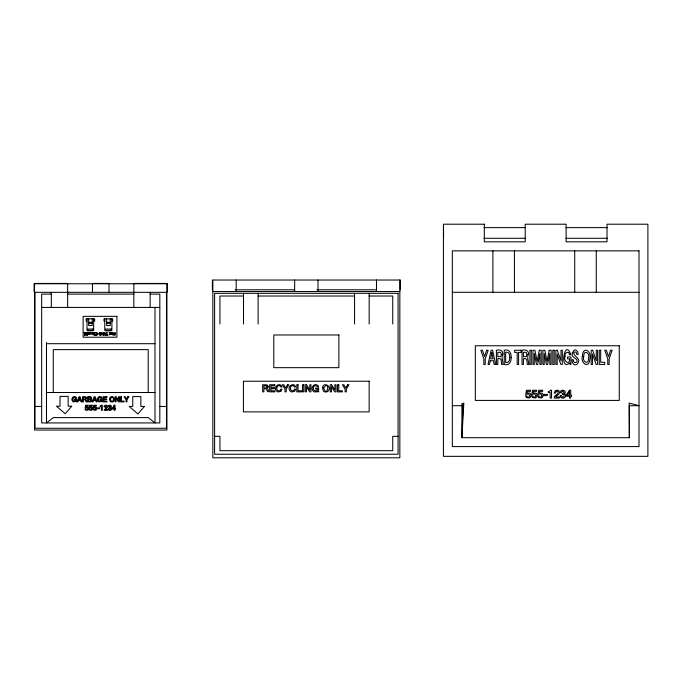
<?xml version="1.0" encoding="UTF-8"?>
<svg xmlns="http://www.w3.org/2000/svg" width="682" height="682" viewBox="0 0 682 682"><rect width="100%" height="100%" fill="white"/><g stroke="black" fill="none" stroke-linecap="round" stroke-linejoin="round"><path stroke-width="1.02" d="M462.993 403.25L461.927 437.691L629.341 437.691L629.341 405.705L639.008 405.705L629.136 403.062L629.341 437.691M463.828 403.062L461.927 437.691L461.927 403.497M483.99 227.618L525.498 227.618M565.949 227.618L607.457 227.618M483.99 238.282L525.498 238.282M565.949 238.282L607.457 238.282M166.928 283.755L34.1 283.755L34.1 291.751M212.383 285.229L212.827 285.229M235.137 289.799L294.65 289.799M316.96 289.799L376.473 289.799M212.827 291.546L399.848 291.546M452.319 292.297L639.008 292.297M34.543 292.331L166.928 292.331M51.312 294.104L41.653 294.104L41.653 422.934L159.818 422.934L159.818 294.104L150.159 294.104M67.637 294.104L133.834 294.104M243.508 296.022L219.928 296.022L219.928 324.01M258.12 296.022L354.555 296.022M369.167 296.022L392.738 296.022L392.738 324.01M41.653 307.429L159.818 307.429M87.006 321.069L86.205 321.069L86.205 318.826L94.653 318.826L94.653 321.069L93.664 321.069M104.772 321.069L103.979 321.069L103.979 318.878L112.7 318.878L112.7 321.069L111.882 321.069M88.686 322.313L92.241 322.313M106.648 322.313L110.203 322.313M88.686 323.362L92.241 323.362M106.648 323.362L110.203 323.362M46.487 343.694L154.993 343.694M46.487 392.5L154.993 392.5M452.319 405.705L461.927 405.705M34.987 406.446L41.653 406.446M159.818 406.446L166.485 406.446M214.6 436.318L219.928 436.318L219.928 450.683L392.738 450.683L392.738 436.318L398.075 436.318M118.549 400.513L116.179 396.685L115.215 396.685L115.215 401.877L116.085 401.877L116.085 398.058L118.472 401.877L119.435 401.877L119.435 396.685L118.566 396.685L118.566 400.513M596.273 250.848L596.273 292.297M574.721 250.848L574.721 292.297M514.441 250.848L514.441 292.297M492.898 250.848L492.898 292.297M443.547 227.618L443.547 238.282M400.291 280.046L400.291 289.799M376.473 280.029L376.473 291.546M369.167 293.32L369.167 324.01M354.555 293.32L354.555 324.01M318.025 280.029L318.025 291.546M294.65 280.029L294.65 291.546M258.12 293.32L258.12 324.01M243.508 293.32L243.508 324.01M236.202 280.029L236.202 291.546M212.383 280.046L212.383 289.799M167.371 283.755L167.371 291.751M166.485 292.331L166.485 428.262L34.987 428.262L34.987 292.331M154.993 307.429L154.993 422.934L148.207 417.606L53.264 417.606L46.487 422.934L46.487 342.526M150.159 292.331L150.159 307.429M148.207 392.5L148.207 349.636L53.264 349.636L53.264 392.5M133.834 307.429L133.834 283.439L166.928 283.439L166.928 430.044L34.543 430.044L34.543 283.439L67.637 283.439L67.637 307.429M111.882 318.878L111.882 330.378L104.772 330.378L104.772 318.878M110.203 318.878L110.203 325.544L106.648 325.544L106.648 318.878M109.009 292.331L109.009 283.439L92.462 283.439L92.462 292.331M93.664 318.826L93.664 330.378L87.006 330.378L87.006 318.826M92.241 318.826L92.241 325.493L88.686 325.493L88.686 318.826M51.312 292.331L51.312 307.429M96.512 335.229A1.458 1.458 0 0 1 95.847 335.246L94.969 335.314L95.182 334.692A0.87 0.87 0 0 0 96.188 335.092L96.827 334.265A2.31 2.31 0 0 0 96.767 333.225L96.111 332.62L95.02 332.884L97.04 332.697A1.245 1.245 0 0 1 97.415 333.106L97.492 333.276A1.449 1.449 0 0 1 97.577 333.856A1.458 1.458 0 0 1 97.483 334.385L97.279 334.734A1.449 1.449 0 0 1 96.835 335.118A1.56 1.56 0 0 1 96.469 335.263M92.249 333.106C92.326 336.439 93.332 331.264 92.249 333.106M111.302 333.106C111.379 336.422 112.385 331.29 111.302 333.106M565.02 356.354C562.957 361.153 569.896 365.833 569.641 358.868L567.518 358.868L567.518 356.976L570.902 356.976L570.902 364.461L570.016 364.461L569.802 362.79C558.882 372.44 564.747 336.763 570.817 354.768L569.461 354.768C569.402 350.088 563.988 352.594 565.02 356.354M583.749 356.354C581.797 361.648 588.779 365.586 588.523 358.365C590.476 353.063 583.494 349.124 583.749 356.354M101.166 333.856C99.649 338.042 99.657 329.696 101.166 333.856M104.414 333.856C102.905 338.042 102.914 329.696 104.414 333.856M511.082 357.359C511.577 361.375 509.139 366.243 504.271 364.461L504.271 350.25C509.139 348.468 511.577 353.336 511.082 357.359M582.385 355.885C580.194 363.404 589.299 369.337 589.887 358.843C592.07 351.324 582.982 345.373 582.385 355.885M502.847 354.094C501.074 357.837 502.89 360.156 503.154 364.461L501.654 364.461L501.134 359.516L499.863 358.613L497.809 358.613L497.809 364.461L496.419 364.461L496.419 350.25C499.352 349.32 503.41 350.386 502.847 354.094M528.465 354.094C526.683 357.837 528.507 360.156 528.763 364.461L527.271 364.461L526.743 359.516L525.472 358.613L523.426 358.613L523.426 364.461L522.028 364.461L522.028 350.25C524.961 349.32 529.027 350.386 528.465 354.094M113.101 334.726C112.658 336.021 114.073 335.024 113.255 333.532L114.619 335.254C116.92 335.194 114.039 329.372 115.045 334.726L113.169 332.415L113.101 334.726M509.684 357.359C510.076 359.857 508.806 363.327 505.66 362.432L505.66 352.279C508.806 351.392 510.076 354.853 509.684 357.359M72.821 398.91C71.584 402.653 78.473 400.47 74.449 399.831L74.449 399.141L76.657 399.141L76.657 401.877L75.941 401.263L73.826 401.945A2.302 2.302 0 0 1 72.548 401.204C70.502 399.064 73.289 395.142 75.855 397.009A1.858 1.858 0 0 1 76.512 397.921L75.711 398.339L75.063 397.453L73.988 397.342L72.821 398.91M94.44 332.714L94.653 335.254L93.852 335.254L93.622 332.484L94.44 332.714M98.293 398.91C97.057 402.653 103.954 400.47 99.922 399.831L99.922 399.141L102.13 399.141L102.13 401.877L101.413 401.263L99.299 401.945A2.302 2.302 0 0 1 98.02 401.204C95.983 399.064 98.762 395.142 101.337 397.009A1.858 1.858 0 0 1 101.985 397.921L101.192 398.339L100.535 397.453L99.461 397.342L98.293 398.91M110.382 398.91C113.033 407.333 115.48 392.295 110.382 398.91M276.832 387.802C275.784 390.615 280.515 392.491 280.771 389.158L281.99 389.158L281.086 391.229L278.205 391.962A3.146 3.146 0 0 1 276.466 390.939C272.468 386.941 280.566 381.383 281.981 387.018L280.737 387.018C280.251 384.639 276.67 385.586 276.832 387.802M290.472 387.802C289.424 390.615 294.155 392.491 294.419 389.158L295.63 389.158L294.726 391.229L291.845 391.962A3.146 3.146 0 0 1 290.106 390.939C286.108 386.941 294.206 381.383 295.621 387.018L294.377 387.018C293.891 384.639 290.31 385.586 290.472 387.802M313.388 387.802C312.279 390.786 317.428 392.474 317.514 389.064L315.621 389.064L315.621 388.118L318.639 388.118L318.639 391.86L317.846 391.86L317.659 391.025L316.661 391.818L314.76 391.962A3.146 3.146 0 0 1 313.021 390.939C310.225 388.015 314.035 382.645 317.548 385.194A2.54 2.54 0 0 1 318.443 386.455L318.562 387.018C317.19 386.31 313.763 384.239 313.388 387.802M323.66 387.802C327.283 399.328 330.642 378.749 323.66 387.802M572.309 353.088C570.936 357.07 575.463 357.658 576.989 359.917C578.046 363.779 572.454 363.225 573.34 359.729L571.942 359.729L572.224 362.006L572.94 363.591L574.611 364.734A2.873 2.873 0 0 0 575.855 364.742A2.754 2.754 0 0 0 577.441 363.77C581.925 358.331 573.733 356.899 573.775 352.892A1.373 1.373 0 0 1 575.096 351.938L576.29 352.509L576.819 354.452L578.217 354.452L577.68 351.707L575.761 349.977A2.447 2.447 0 0 0 574.099 350.156L572.309 353.088M91.652 333.242L92.079 334.325L93.195 334.146A1.108 1.108 0 0 0 93.417 333.626L93.417 333.234A1.1 1.1 0 0 0 93.195 332.731L92.326 332.449L91.652 333.242M110.706 333.242L111.132 334.325L112.249 334.146A1.108 1.108 0 0 0 112.47 333.626L112.47 333.234A1.1 1.1 0 0 0 112.257 332.731L111.379 332.449L110.706 333.242M554.389 392.474L554.347 393.096L555.6 393.096L556.069 391.477L557.569 391.289A1.142 1.142 0 0 1 558.157 392.082C558.43 394.869 553.869 395.074 554.21 398.049L559.445 398.049L559.445 396.907C550.391 397.58 561.056 395.296 559.334 391.69A2.251 2.251 0 0 0 557.629 390.147L555.404 390.59L554.389 392.474M104.176 406.685L104.977 407.094C107.679 403.821 105.642 409.191 104.056 410.317L107.534 410.317L107.534 409.575C101.524 410.001 108.583 408.552 107.458 406.165A1.415 1.415 0 0 0 107.185 405.662A1.5 1.5 0 0 0 106.332 405.168L105.497 405.159A1.594 1.594 0 0 0 104.406 405.969L104.176 406.685M89.7 333.404C89.12 335.757 87.074 333.609 88.95 332.901C87.04 333.072 89.811 331.682 89.7 333.404M98.975 333.626C98.523 335.8 102.351 335.783 101.882 333.609A1.424 1.424 0 0 0 101.354 332.705L100.066 332.449A1.313 1.313 0 0 0 99.495 332.714A1.458 1.458 0 0 0 98.975 333.626M102.232 333.626C101.78 335.8 105.599 335.783 105.13 333.609A1.424 1.424 0 0 0 104.61 332.705L103.323 332.449A1.313 1.313 0 0 0 102.743 332.714A1.458 1.458 0 0 0 102.232 333.626M109.495 398.74L110.117 401.204A2.302 2.302 0 0 0 111.388 401.945L112.496 401.945A2.302 2.302 0 0 0 113.766 401.204C116.767 397.947 110.305 394.187 109.495 398.74M322.441 387.572L323.294 390.939A3.146 3.146 0 0 0 325.033 391.962L326.55 391.962A3.146 3.146 0 0 0 328.289 390.939C332.398 386.489 323.558 381.34 322.441 387.572M86.699 398.083L85.838 399.396L86.895 401.877L85.923 401.877L85.582 400.07L84.747 399.737L83.409 399.737L83.409 401.877L82.505 401.877L82.505 396.685L85.736 396.779L86.699 398.083M268.401 386.677C266.781 388.766 268.35 388.902 268.495 391.57C266.44 393.233 267.813 386.728 263.9 388.936L263.9 391.86L262.655 391.86L262.655 384.75L267.08 384.878L268.401 386.677M107.074 332.697C105.991 336.158 108.123 334.146 107.961 335.254L105.471 335.254C106.375 335.459 105.582 331.128 107.108 332.637M501.458 354.452L500.682 356.575L497.809 356.72L497.809 352.279L500.588 352.355L501.458 354.452M527.067 354.452L526.299 356.575L523.426 356.72L523.426 352.279L526.206 352.355L527.067 354.452M91.925 400.428L90.876 401.766L87.628 401.877L87.628 396.685C92.88 395.458 90.689 398.399 91.925 400.428M565.617 395.824C565.608 399.132 559.82 398.876 560.212 395.483L561.457 395.483C562.002 399.84 566.853 394.111 562.369 394.426L562.369 393.48C566.29 393.471 561.815 388.928 561.601 392.738L560.357 392.738C560.058 387.956 568.251 390.863 564.227 393.872A1.577 1.577 0 0 1 565.25 394.537L565.617 395.824M89.163 333.711C89.129 335.212 87.927 333.174 89.163 333.711M111.635 408.868C111.609 411.024 107.807 410.862 108.046 408.646L108.873 408.646C109.248 411.502 112.445 407.742 109.478 407.955L109.478 407.342C112.078 407.35 109.12 404.358 108.967 406.856L108.14 406.856C107.901 404.631 111.865 404.579 111.388 406.847A1.006 1.006 0 0 1 110.714 407.58L111.635 408.868M529.624 395.432C530.042 397.359 526.845 397.819 526.785 395.833L525.541 395.833L526.351 397.606L529.428 397.947A2.523 2.523 0 0 0 530.528 396.847L530.724 396.37A3.367 3.367 0 0 0 530.826 394.869C530.937 391.059 525.2 395.031 527.433 391.374L530.468 391.374L530.468 390.24L526.504 390.24L525.677 394.511L528.516 393.829L529.624 395.432M535.711 395.432C536.137 397.359 532.932 397.819 532.872 395.833L531.628 395.833L532.437 397.606L535.515 397.947A2.523 2.523 0 0 0 536.623 396.847L536.811 396.37A3.367 3.367 0 0 0 536.922 394.869C537.024 391.059 531.287 395.031 533.52 391.374L536.555 391.374L536.555 390.24L532.591 390.24L531.772 394.511L534.603 393.829L535.711 395.432M541.806 395.432C542.224 397.359 539.027 397.819 538.968 395.833L537.723 395.833L538.533 397.606L541.61 397.947A2.523 2.523 0 0 0 542.71 396.847L542.906 396.37A3.367 3.367 0 0 0 543.008 394.869C543.119 391.059 537.382 395.031 539.615 391.374L542.65 391.374L542.65 390.24L538.686 390.24L537.859 394.511L540.698 393.829L541.806 395.432M87.722 408.612L87.015 409.712L85.838 408.876L85.054 409.234A1.441 1.441 0 0 0 85.548 410.027L87.586 410.249A1.662 1.662 0 0 0 88.328 409.532L88.447 409.226A2.165 2.165 0 0 0 88.524 408.245L88.31 407.623A1.398 1.398 0 0 0 87.628 407.018L86.017 407.282L86.264 405.969L88.285 405.969L88.285 405.227L85.651 405.227L85.105 408.015L86.981 407.572L87.722 408.612M91.772 408.612L91.064 409.712L89.879 408.876L89.103 409.234A1.441 1.441 0 0 0 89.589 410.027L91.635 410.249A1.662 1.662 0 0 0 92.368 409.532L92.496 409.226A2.165 2.165 0 0 0 92.573 408.245L92.36 407.623A1.398 1.398 0 0 0 91.678 407.018L90.067 407.282L90.314 405.969L92.326 405.969L92.326 405.227L89.692 405.227L89.146 408.015L91.03 407.572L91.772 408.612M95.812 408.612L95.113 409.712L93.928 408.876L93.144 409.234A1.441 1.441 0 0 0 93.639 410.027L95.685 410.249A1.662 1.662 0 0 0 96.418 409.532L96.546 409.226A2.165 2.165 0 0 0 96.614 408.245L96.409 407.623A1.398 1.398 0 0 0 95.727 407.018L94.107 407.282L94.355 405.969L96.375 405.969L96.375 405.227L93.741 405.227L93.195 408.015L95.079 407.572L95.812 408.612M84.474 333.387L84.525 335.314L84.474 333.387M85.872 333.387L85.915 335.314L85.872 333.387M87.262 333.387L87.305 335.314L87.262 333.387M90.033 332.893C91.115 337.079 91.678 330.753 90.033 332.893M85.796 398.22L85.284 398.996L83.409 399.047L83.409 397.427L85.224 397.453L85.796 398.22M267.156 386.856L266.466 387.922L263.9 387.99L263.9 385.773L266.381 385.807L267.156 386.856M91.013 400.317L90.51 401.084L88.532 401.135L88.532 399.516L90.51 399.567L91.013 400.317M90.783 398.135L90.322 398.808L88.532 398.859L88.532 397.427L90.348 397.47L90.783 398.135M84.849 332.756L84.184 332.756L84.849 332.756M86.239 332.756L85.582 332.756L86.239 332.756M87.637 332.756L86.972 332.756L87.637 332.756M539.283 350.25L537.135 361.375L534.918 350.25L532.957 350.25L532.957 364.461L534.287 364.461L534.287 353.498L536.512 364.461L537.663 364.461L539.897 353.498L539.897 364.461L541.227 364.461L541.227 350.25L539.283 350.25M549.198 350.25L547.058 361.375L544.833 350.25L542.872 350.25L542.872 364.461L544.202 364.461L544.202 353.498L546.427 364.461L547.578 364.461L549.811 353.498L549.811 364.461L551.141 364.461L551.141 350.25L549.198 350.25M491.816 352.696L490.614 358.809L493.043 358.809L491.816 352.696M490.239 360.701L489.488 364.461L488.048 364.461L491.108 350.25L492.592 350.25L495.652 364.461L494.16 364.461L493.418 360.701L490.239 360.701M550.502 390.24L549.709 391.246L548.268 391.536L548.268 392.534L550.152 392.534L550.152 398.049L551.525 398.049L551.525 390.24L550.502 390.24M101.592 405.227L100.109 406.071L100.109 406.728L101.362 406.728L101.362 410.317L102.274 410.317L102.274 405.227L101.592 405.227M486.633 350.25L484.561 356.618L482.455 350.25L480.836 350.25L483.828 358.885L483.828 364.461L485.217 364.461L485.217 358.885L488.201 350.25L486.633 350.25M610.561 350.25L608.489 356.618L606.383 350.25L604.764 350.25L607.756 358.885L607.756 364.461L609.145 364.461L609.145 358.885L612.121 350.25L610.561 350.25M79.504 397.58L78.72 399.814L80.306 399.814L79.53 397.58M94.602 397.58L93.818 399.814L95.403 399.814L94.627 397.58M78.473 400.505L77.987 401.877L77.04 401.877L79.035 396.685L80.007 396.685L82.011 401.877L81.03 401.877L80.544 400.505L78.473 400.505M93.57 400.505L93.084 401.877L92.147 401.877L94.142 396.685L95.105 396.685L97.108 401.877L96.136 401.877L95.642 400.505L93.57 400.505M109.29 332.68L109.649 334.189L109.197 334.393L109.649 334.393C110.024 336.405 111.2 331.597 109.29 332.68M127.875 396.685L126.528 399.013L125.147 396.685L124.09 396.685L126.042 399.84L126.042 401.877L126.954 401.877L126.954 399.84L128.898 396.685L127.875 396.685M287.489 384.75L285.639 387.939L283.755 384.75L282.314 384.75L284.982 389.072L284.982 391.86L286.227 391.86L286.227 389.072L288.887 384.75L287.489 384.75M347.598 384.75L345.748 387.939L343.864 384.75L342.424 384.75L345.092 389.072L345.092 391.86L346.337 391.86L346.337 389.072L348.996 384.75L347.598 384.75M569.496 391.758L567.194 395.193L569.513 395.193L569.513 391.758M114.209 406.216L112.683 408.458L114.226 408.458L114.226 406.216M569.513 390.24L566.231 394.938L566.231 396.199L569.513 396.199L569.513 398.049L570.698 398.049L570.698 396.199L571.678 396.199L571.678 395.193L570.698 395.193L570.698 390.24L569.513 390.24M114.226 405.227L112.044 409.115L114.226 409.115L114.226 410.317L115.011 410.317L115.659 408.458L115.011 408.458L115.011 405.227L114.226 405.227M71.695 406.216L65.233 413.744L56.47 406.216L60.025 406.216L60.025 396.387L68.14 396.387L68.14 406.216L71.695 406.216M144.413 406.421L137.952 413.948L129.188 406.421L132.743 406.421L132.743 396.592L140.859 396.592L140.859 406.421L144.413 406.421M484.322 224.208L443.428 224.208L443.428 456.343L647.9 456.343L647.9 224.208L607.006 224.208L607.006 241.829L566.111 241.829L566.111 224.208L525.217 224.208L525.217 241.829L484.322 241.829L484.322 224.208M639.008 250.848L452.319 250.848L452.319 446.582L639.008 446.582L639.008 250.848M399.848 280.029L212.827 280.029L212.827 457.793L399.848 457.793L399.848 280.029M398.075 293.32L214.6 293.32L214.6 454.238L398.075 454.238L398.075 293.32M116.903 316.346L83.119 316.346L83.119 337.223L116.903 337.223L116.903 316.346M92.94 329.048L87.611 329.048L87.611 330.821L92.94 330.821L92.94 329.048M111.277 329.048L105.505 329.048L105.505 330.821L111.277 330.821L111.277 329.048M338.877 334.973L273.797 334.973L273.797 367.666L338.877 367.666L338.877 334.973M619.265 345.765L475.328 345.765L475.328 400.411L619.265 400.411L619.265 345.765M521.108 350.25L514.654 350.25L514.654 352.398L517.178 352.398L517.178 364.461L518.576 364.461L518.576 352.398L521.108 352.398L521.108 350.25M531.278 350.25L529.88 350.25L529.88 364.461L531.278 364.461L531.278 350.25M554.202 350.25L552.812 350.25L552.812 364.461L554.202 364.461L554.202 350.25M557.322 350.25L555.847 350.25L555.847 364.461L557.177 364.461L557.177 354.009L560.834 364.461L562.309 364.461L562.309 350.25L560.979 350.25L560.979 360.718L557.322 350.25M592.632 350.25L591.158 350.25L591.158 364.461L592.488 364.461L592.488 354.009L596.145 364.461L597.62 364.461L597.62 350.25L596.29 350.25L596.29 360.718L592.632 350.25M600.672 350.25L599.273 350.25L599.273 364.461L604.712 364.461L604.712 362.312L600.672 362.312L600.672 350.25M369.15 381.229L243.431 381.229L243.431 411.885L369.15 411.885L369.15 381.229M274.786 384.75L269.663 384.75L269.663 391.86L274.855 391.86L274.855 390.786L270.907 390.786L270.907 388.706L274.496 388.706L274.496 387.691L270.907 387.691L270.907 385.833L274.786 385.833L274.786 384.75M298.017 384.75L296.772 384.75L296.772 391.86L301.632 391.86L301.632 390.786L298.017 390.786L298.017 384.75M303.729 384.75L302.484 384.75L302.484 391.86L303.729 391.86L303.729 384.75M306.516 384.75L305.204 384.75L305.204 391.86L306.388 391.86L306.388 386.634L309.654 391.86L310.966 391.86L310.966 384.75L309.781 384.75L309.781 389.993L306.516 384.75M331.588 384.75L330.276 384.75L330.276 391.86L331.461 391.86L331.461 386.634L334.726 391.86L336.047 391.86L336.047 384.75L334.853 384.75L334.853 389.993L331.588 384.75M338.766 384.75L337.522 384.75L337.522 391.86L342.381 391.86L342.381 390.786L338.766 390.786L338.766 384.75M547.152 394.409L543.963 394.409L543.963 395.611L547.152 395.611L547.152 394.409M106.861 396.685L103.127 396.685L103.127 401.877L106.912 401.877L106.912 401.093L104.031 401.093L104.031 399.575L106.656 399.575L106.656 398.834L104.031 398.834L104.031 397.47L106.861 397.47L106.861 396.685M121.422 396.685L120.509 396.685L120.509 401.877L124.064 401.877L124.064 401.093L121.422 401.093L121.422 396.685M99.367 407.947L97.245 407.947L97.245 408.731L99.367 408.731L99.367 407.947"/></g></svg>
